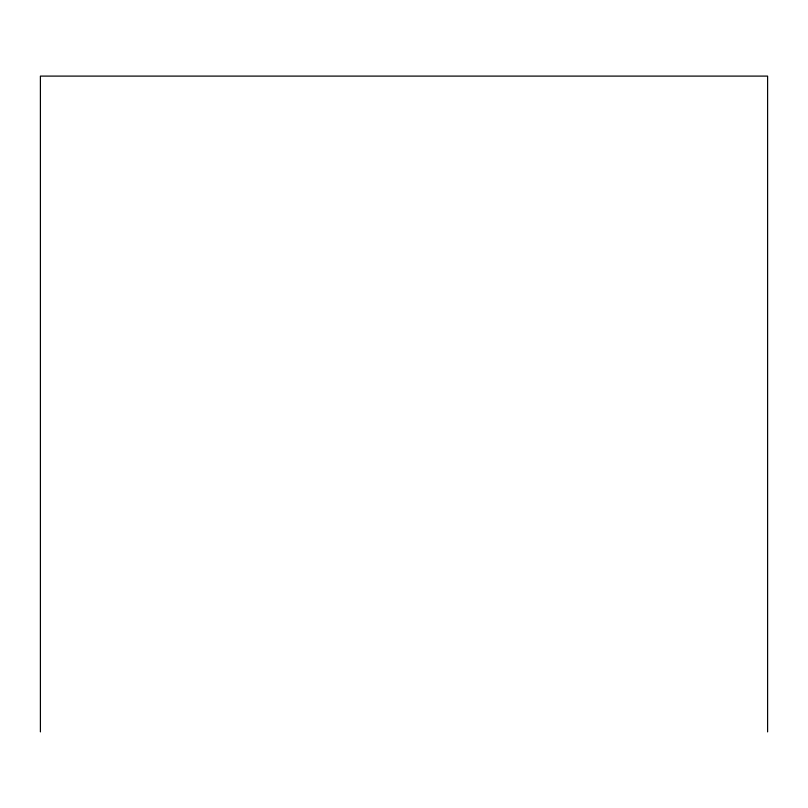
<?xml version="1.0" encoding="UTF-8"?>
<svg xmlns="http://www.w3.org/2000/svg" width="808" height="808" viewBox="0 0 808 808"><rect width="100%" height="100%" fill="white"/><g stroke="black" fill="none" stroke-linecap="round" stroke-linejoin="round"><path stroke-width="1.21" d="M767.6 731.896L767.6 76.103L40.4 76.103L40.4 731.896"/></g></svg>
